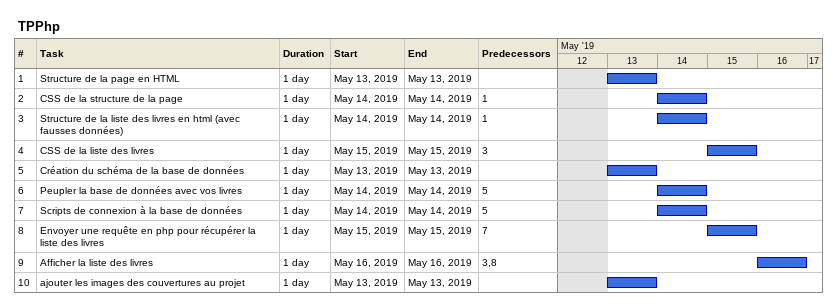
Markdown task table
TPPhp

| ID | Task | Duration | Start | Finish | Predecessors |
|---|---|---|---|---|---|
| 1 | Structure de la page en HTML | 1d | 2019-05-13 | 2019-05-13 |  |
| 2 | CSS de la structure de la page | 1d | 2019-05-14 | 2019-05-14 | 1 |
| 3 | Structure de la liste des livres en html (avec fausses données) | 1d | 2019-05-14 | 2019-05-14 | 1 |
| 4 | CSS de la liste des livres | 1d | 2019-05-15 | 2019-05-15 | 3 |
| 5 | Création du schéma de la base de données | 1d | 2019-05-13 | 2019-05-13 |  |
| 6 | Peupler la base de données avec vos livres | 1d | 2019-05-14 | 2019-05-14 | 5 |
| 7 | Scripts de connexion à la base de données | 1d | 2019-05-14 | 2019-05-14 | 5 |
| 8 | Envoyer une requête en php pour récupérer la liste des livres | 1d | 2019-05-15 | 2019-05-15 | 7 |
| 9 | Afficher la liste des livres | 1d | 2019-05-16 | 2019-05-16 | 3, 8 |
| 10 | ajouter les images des couvertures au projet | 1d | 2019-05-13 | 2019-05-13 |  |
